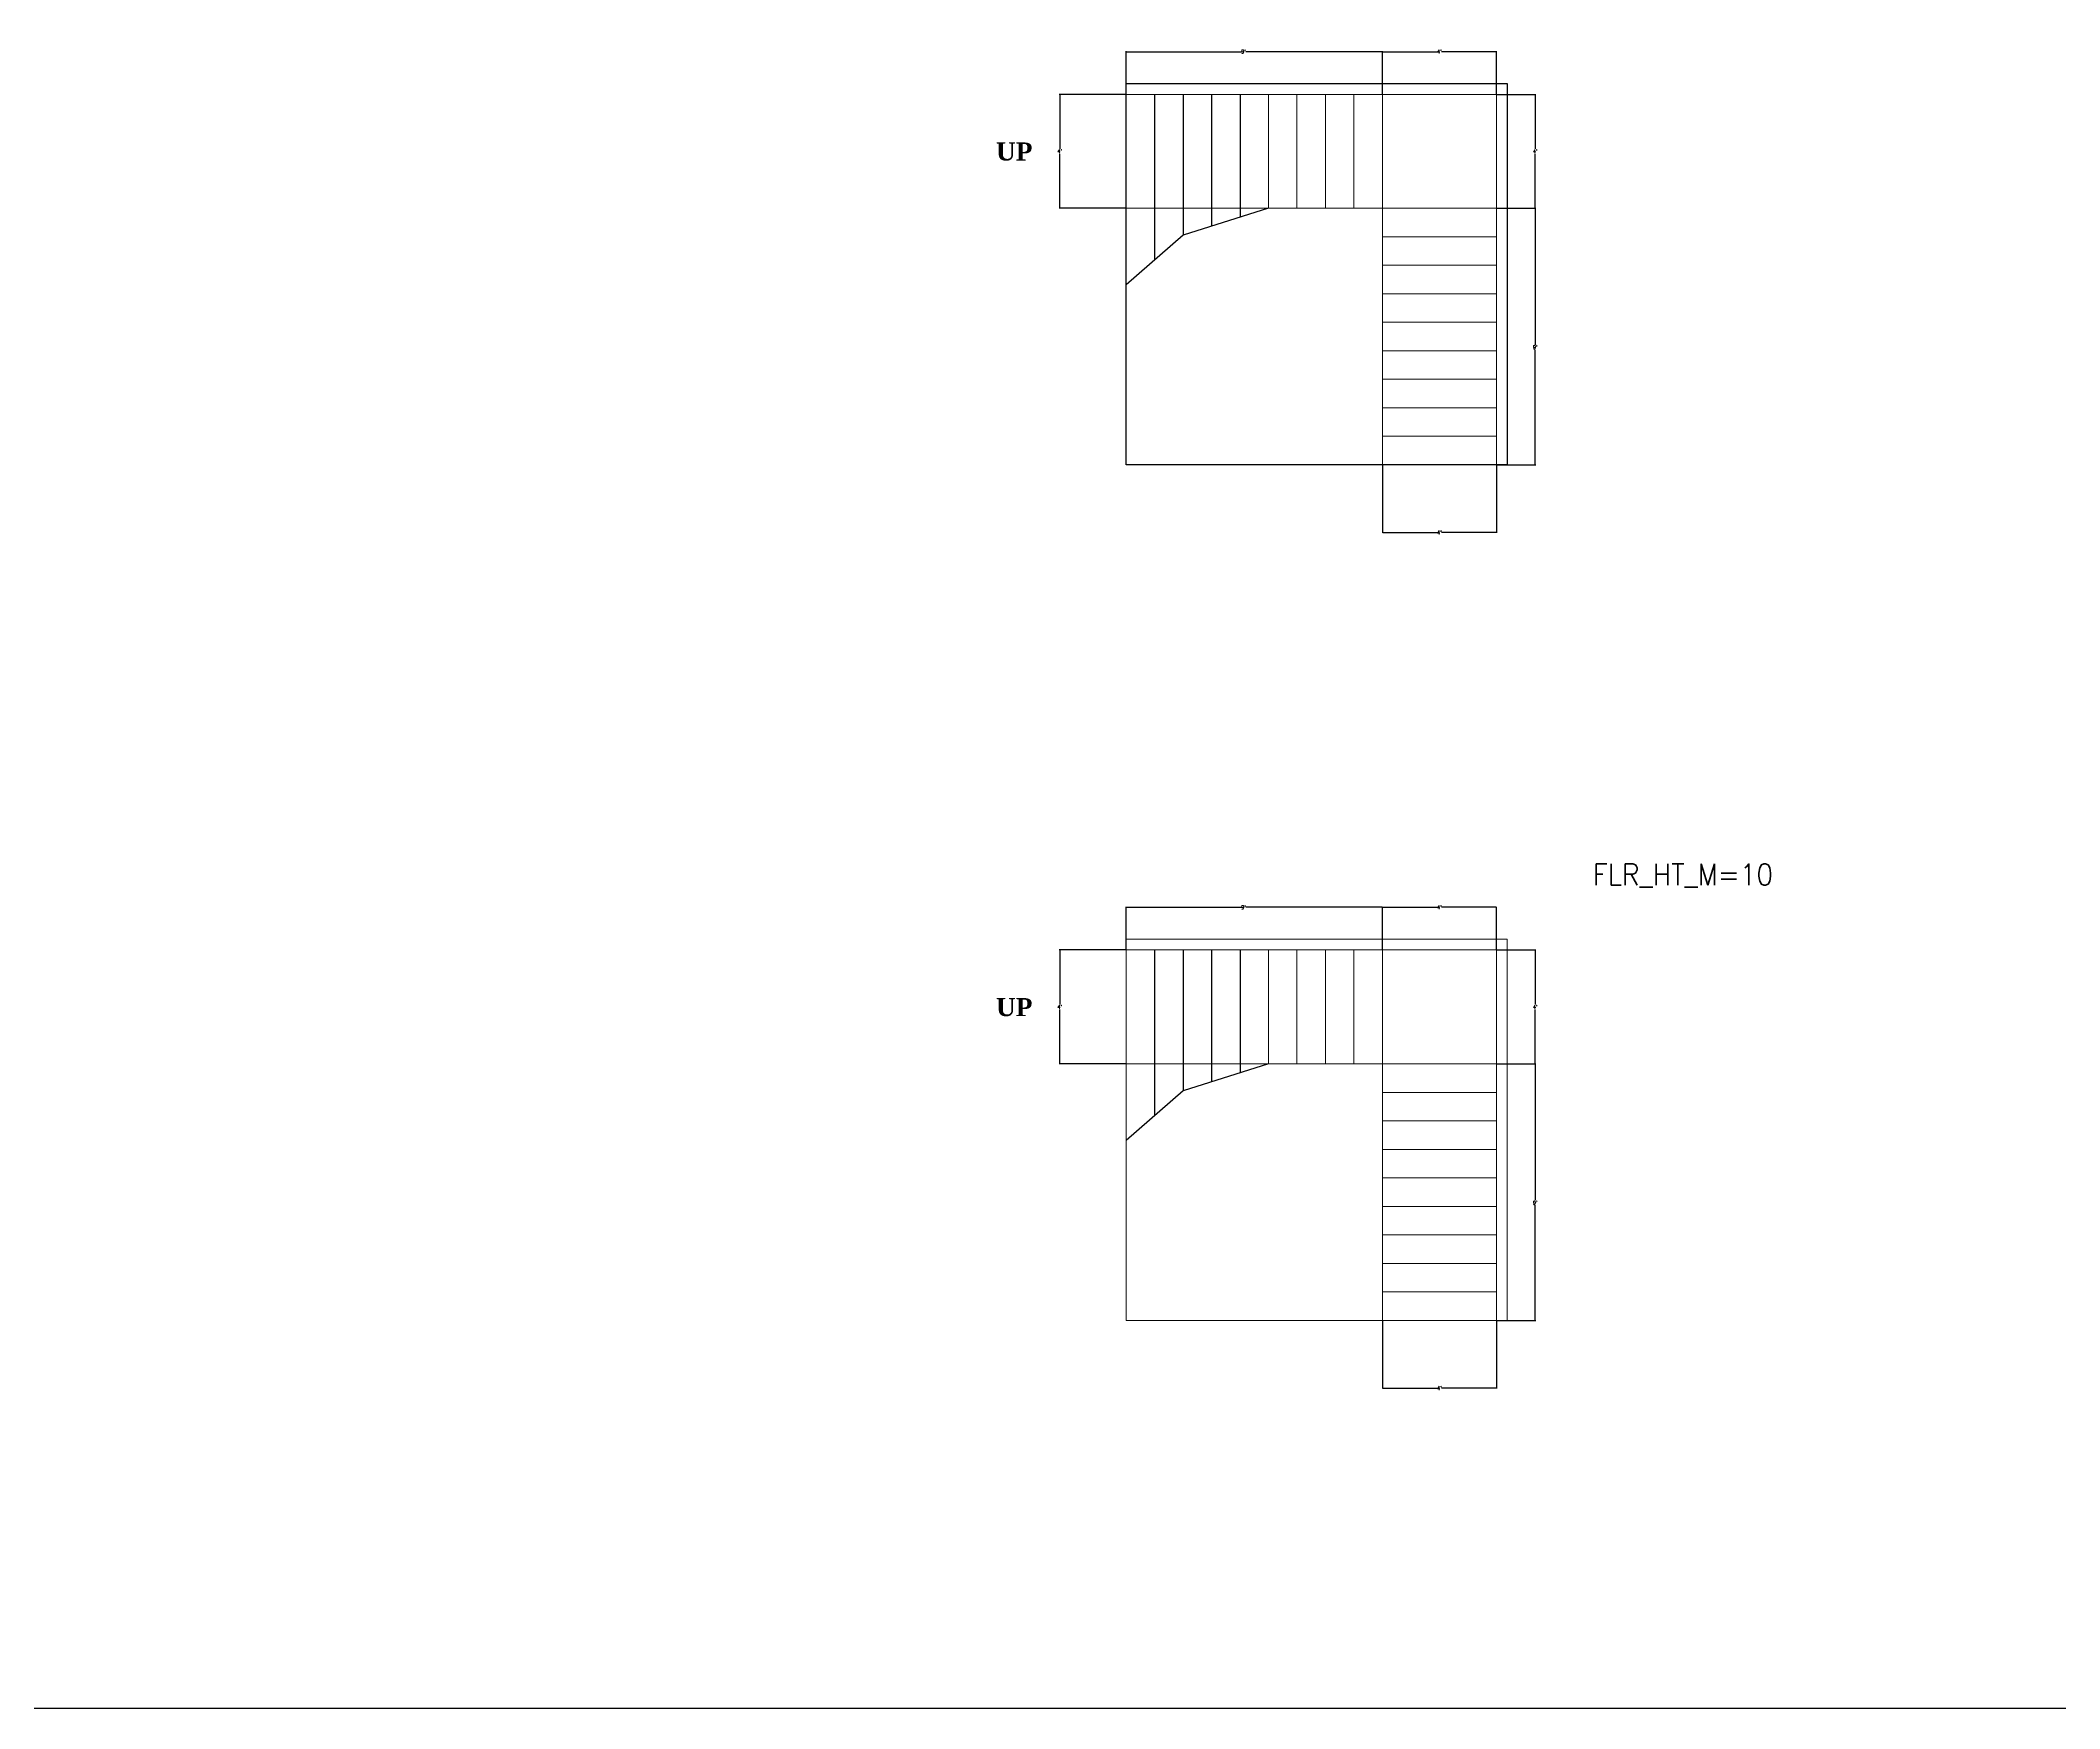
# Model space of a CAD drawing. Header units: feet. Extents: x -2086 to 4549, y -11457 to -6010.
# Drawn here: x 1997 to 2847, y -11457 to -10754 of the extents above; entities that cross this region are included whole.
import ezdxf

# ---------------------------------------------------------------- set-up
doc = ezdxf.new("R2010")
doc.units = ezdxf.units.FT
doc.header["$MEASUREMENT"] = 0
doc.layers.add('BLK_1_FLR_1_STAIR_1', color=7, linetype='Continuous', plot=False)
for name, color, linetype, lineweight in [('BLK_1_FLR_1_STAIR_1_FLIGHT_1', 7, 'Continuous', 0), ('BLK_1_FLR_1_STAIR_1_FLIGHT_2', 7, 'Continuous', 0), ('BLK_1_FLR_1_STAIR_1_LANDING_1', 7, 'Continuous', 0), ('BLK_1_FLR_1_STAIR_2', 7, 'Continuous', 0), ('BLK_1_FLR_1_STAIR_2_FLIGHT_2', 7, 'Continuous', 0), ('BLK_1_FLR_1_STAIR_2_LANDING_1', 7, 'Continuous', 0)]:
    doc.layers.add(name, color=color, linetype=linetype, lineweight=lineweight)
doc.layers.add('BLK_1_FLR_1_STAIR_2_FLIGHT_1', color=7, linetype='Continuous', lineweight=0, true_color=0xffffff)
doc.styles.add('MtXpl_Georgia', font='Georgia Bold.ttf')
doc.styles.get("Standard").update_dxf_attribs({"font": 'standard'})
doc.dimstyles.get("Standard").update_dxf_attribs({"dimtxt": 1.625, "dimasz": 0.18, "dimexe": 0.18, "dimexo": 0.0625, "dimgap": 0.09, "dimtad": 0, "dimtih": 1, "dimtoh": 1, "dimdec": 1, "dimzin": 0, "dimdsep": 46, "dimlunit": 4, "dimtxsty": 'standard', "dimcen": 0.09, "dimadec": 0, "dimazin": 0, "dimtfac": 1, "dimtdec": 1, "dimtofl": 0, "dimtmove": 0, "dimatfit": 3, "dimfxl": 1, "dimtolj": 1, "dimtzin": 0, "dimarcsym": 0})

# ---------------------------------------------------------------- blocks, each defined once
blk = doc.blocks.new('*D592')
at = {"layer": 'BLK_1_FLR_1_STAIR_1_FLIGHT_1', "color": 0, "lineweight": -2, "transparency": 16777216}
for p, q in [((2454.01, -10776.66), (2454.01, -10758.56)), ((2454.19, -10758.74), (2502.58, -10758.74)), ((2561.83, -10758.74), (2504.47, -10758.74)), ((2562.01, -10776.66), (2562.01, -10758.56))]:
    blk.add_line(p, q, dxfattribs=at)
at = {"layer": 'BLK_1_FLR_1_STAIR_1_FLIGHT_1', "color": 0, "transparency": 16777216}
for points in [[(2454.19, -10758.71), (2454.19, -10758.77), (2454.01, -10758.74)], [(2561.83, -10758.71), (2561.83, -10758.77), (2562.01, -10758.74)]]:
    blk.add_solid(points, dxfattribs=at)
at = {"layer": 'Defpoints', "color": 0, "transparency": 16777216}
for p in [(2562.01, -10758.74), (2454.01, -10776.72), (2562.01, -10776.72)]:
    blk.add_point(p, dxfattribs=at)
at = {"layer": 'BLK_1_FLR_1_STAIR_1_FLIGHT_1', "color": 0, "transparency": 16777216, "insert": (2503.52, -10758.74), "char_height": 1.625, "attachment_point": 5}
blk.add_mtext("\\A1;9'", dxfattribs=at)
blk = doc.blocks.new('*D593')
at = {"layer": 'BLK_1_FLR_1_STAIR_1_FLIGHT_1', "color": 0, "lineweight": -2, "transparency": 16777216}
for p, q in [((2453.95, -10776.72), (2425.88, -10776.72)), ((2426.06, -10776.9), (2426.06, -10799.66)), ((2426.06, -10824.54), (2426.06, -10801.77)), ((2453.95, -10824.72), (2425.88, -10824.72))]:
    blk.add_line(p, q, dxfattribs=at)
at = {"layer": 'BLK_1_FLR_1_STAIR_1_FLIGHT_1', "color": 0, "transparency": 16777216}
for points in [[(2426.03, -10776.9), (2426.09, -10776.9), (2426.06, -10776.72)], [(2426.03, -10824.54), (2426.09, -10824.54), (2426.06, -10824.72)]]:
    blk.add_solid(points, dxfattribs=at)
at = {"layer": 'Defpoints', "color": 0, "transparency": 16777216}
for p in [(2454.01, -10776.72), (2426.06, -10824.72), (2454.01, -10824.72)]:
    blk.add_point(p, dxfattribs=at)
at = {"layer": 'BLK_1_FLR_1_STAIR_1_FLIGHT_1', "color": 0, "transparency": 16777216, "insert": (2426.06, -10800.72), "char_height": 1.625, "attachment_point": 5}
blk.add_mtext("\\A1;4'", dxfattribs=at)
blk = doc.blocks.new('*D594')
at = {"layer": 'BLK_1_FLR_1_STAIR_1_FLIGHT_2', "color": 0, "lineweight": -2, "transparency": 16777216}
for p, q in [((2610.07, -10824.72), (2626.56, -10824.72)), ((2626.38, -10824.9), (2626.38, -10882.15)), ((2626.38, -10932.54), (2626.38, -10884.26)), ((2610.07, -10932.72), (2626.56, -10932.72))]:
    blk.add_line(p, q, dxfattribs=at)
at = {"layer": 'BLK_1_FLR_1_STAIR_1_FLIGHT_2', "color": 0, "transparency": 16777216}
for points in [[(2626.35, -10824.9), (2626.41, -10824.9), (2626.38, -10824.72)], [(2626.35, -10932.54), (2626.41, -10932.54), (2626.38, -10932.72)]]:
    blk.add_solid(points, dxfattribs=at)
at = {"layer": 'Defpoints', "color": 0, "transparency": 16777216}
for p in [(2610.01, -10824.72), (2626.38, -10824.72), (2610.01, -10932.72)]:
    blk.add_point(p, dxfattribs=at)
at = {"layer": 'BLK_1_FLR_1_STAIR_1_FLIGHT_2', "color": 0, "transparency": 16777216, "insert": (2626.38, -10883.21), "char_height": 1.625, "attachment_point": 5}
blk.add_mtext("\\A1;9'", dxfattribs=at)
blk = doc.blocks.new('*D595')
at = {"layer": 'BLK_1_FLR_1_STAIR_1_FLIGHT_2', "color": 0, "lineweight": -2, "transparency": 16777216}
for p, q in [((2562.01, -10932.78), (2562.01, -10961.44)), ((2610.01, -10932.78), (2610.01, -10961.44)), ((2562.19, -10961.26), (2585.07, -10961.26)), ((2609.83, -10961.26), (2586.95, -10961.26))]:
    blk.add_line(p, q, dxfattribs=at)
at = {"layer": 'BLK_1_FLR_1_STAIR_1_FLIGHT_2', "color": 0, "transparency": 16777216}
for points in [[(2562.19, -10961.23), (2562.19, -10961.29), (2562.01, -10961.26)], [(2609.83, -10961.23), (2609.83, -10961.29), (2610.01, -10961.26)]]:
    blk.add_solid(points, dxfattribs=at)
at = {"layer": 'Defpoints', "color": 0, "transparency": 16777216}
for p in [(2562.01, -10932.72), (2610.01, -10932.72), (2562.01, -10961.26)]:
    blk.add_point(p, dxfattribs=at)
at = {"layer": 'BLK_1_FLR_1_STAIR_1_FLIGHT_2', "color": 0, "transparency": 16777216, "insert": (2586.01, -10961.26), "char_height": 1.625, "attachment_point": 5}
blk.add_mtext("\\A1;4'", dxfattribs=at)
blk = doc.blocks.new('*D596')
at = {"layer": 'BLK_1_FLR_1_STAIR_1_LANDING_1', "color": 0, "lineweight": -2, "transparency": 16777216}
for p, q in [((2610.07, -10776.72), (2626.56, -10776.72)), ((2626.38, -10776.9), (2626.38, -10799.66)), ((2626.38, -10824.54), (2626.38, -10801.77)), ((2610.07, -10824.72), (2626.56, -10824.72))]:
    blk.add_line(p, q, dxfattribs=at)
at = {"layer": 'BLK_1_FLR_1_STAIR_1_LANDING_1', "color": 0, "transparency": 16777216}
for points in [[(2626.35, -10776.9), (2626.41, -10776.9), (2626.38, -10776.72)], [(2626.35, -10824.54), (2626.41, -10824.54), (2626.38, -10824.72)]]:
    blk.add_solid(points, dxfattribs=at)
at = {"layer": 'Defpoints', "color": 0, "transparency": 16777216}
for p in [(2610.01, -10776.72), (2626.38, -10776.72), (2610.01, -10824.72)]:
    blk.add_point(p, dxfattribs=at)
at = {"layer": 'BLK_1_FLR_1_STAIR_1_LANDING_1', "color": 0, "transparency": 16777216, "insert": (2626.38, -10800.72), "char_height": 1.625, "attachment_point": 5}
blk.add_mtext("\\A1;4'", dxfattribs=at)
blk = doc.blocks.new('*D597')
at = {"layer": 'BLK_1_FLR_1_STAIR_1_LANDING_1', "color": 0, "lineweight": -2, "transparency": 16777216}
for p, q in [((2562.01, -10776.66), (2562.01, -10758.56)), ((2562.19, -10758.74), (2585.07, -10758.74)), ((2609.83, -10758.74), (2586.95, -10758.74)), ((2610.01, -10776.66), (2610.01, -10758.56))]:
    blk.add_line(p, q, dxfattribs=at)
at = {"layer": 'BLK_1_FLR_1_STAIR_1_LANDING_1', "color": 0, "transparency": 16777216}
for points in [[(2562.19, -10758.71), (2562.19, -10758.77), (2562.01, -10758.74)], [(2609.83, -10758.71), (2609.83, -10758.77), (2610.01, -10758.74)]]:
    blk.add_solid(points, dxfattribs=at)
at = {"layer": 'Defpoints', "color": 0, "transparency": 16777216}
for p in [(2610.01, -10758.74), (2562.01, -10776.72), (2610.01, -10776.72)]:
    blk.add_point(p, dxfattribs=at)
at = {"layer": 'BLK_1_FLR_1_STAIR_1_LANDING_1', "color": 0, "transparency": 16777216, "insert": (2586.01, -10758.74), "char_height": 1.625, "attachment_point": 5}
blk.add_mtext("\\A1;4'", dxfattribs=at)
blk = doc.blocks.new('*D562')
at = {"layer": 'BLK_1_FLR_1_STAIR_2_FLIGHT_1', "color": 0, "lineweight": -2, "transparency": 16777216}
for p, q in [((2454.01, -11137.03), (2454.01, -11118.94)), ((2454.19, -11119.12), (2502.58, -11119.12)), ((2561.83, -11119.12), (2504.47, -11119.12)), ((2562.01, -11137.03), (2562.01, -11118.94))]:
    blk.add_line(p, q, dxfattribs=at)
at = {"layer": 'BLK_1_FLR_1_STAIR_2_FLIGHT_1', "color": 0, "transparency": 16777216}
for points in [[(2454.19, -11119.09), (2454.19, -11119.15), (2454.01, -11119.12)], [(2561.83, -11119.09), (2561.83, -11119.15), (2562.01, -11119.12)]]:
    blk.add_solid(points, dxfattribs=at)
at = {"layer": 'Defpoints', "color": 0, "transparency": 16777216}
for p in [(2562.01, -11119.12), (2454.01, -11137.1), (2562.01, -11137.1)]:
    blk.add_point(p, dxfattribs=at)
at = {"layer": 'BLK_1_FLR_1_STAIR_2_FLIGHT_1', "color": 0, "transparency": 16777216, "insert": (2503.52, -11119.12), "char_height": 1.625, "attachment_point": 5}
blk.add_mtext("\\A1;9'", dxfattribs=at)
blk = doc.blocks.new('*D563')
at = {"layer": 'BLK_1_FLR_1_STAIR_2_FLIGHT_1', "color": 0, "lineweight": -2, "transparency": 16777216}
for p, q in [((2453.95, -11137.1), (2425.88, -11137.1)), ((2426.06, -11137.28), (2426.06, -11160.04)), ((2426.06, -11184.92), (2426.06, -11162.15)), ((2453.95, -11185.1), (2425.88, -11185.1))]:
    blk.add_line(p, q, dxfattribs=at)
at = {"layer": 'BLK_1_FLR_1_STAIR_2_FLIGHT_1', "color": 0, "transparency": 16777216}
for points in [[(2426.03, -11137.28), (2426.09, -11137.28), (2426.06, -11137.1)], [(2426.03, -11184.92), (2426.09, -11184.92), (2426.06, -11185.1)]]:
    blk.add_solid(points, dxfattribs=at)
at = {"layer": 'Defpoints', "color": 0, "transparency": 16777216}
for p in [(2454.01, -11137.1), (2426.06, -11185.1), (2454.01, -11185.1)]:
    blk.add_point(p, dxfattribs=at)
at = {"layer": 'BLK_1_FLR_1_STAIR_2_FLIGHT_1', "color": 0, "transparency": 16777216, "insert": (2426.06, -11161.1), "char_height": 1.625, "attachment_point": 5}
blk.add_mtext("\\A1;4'", dxfattribs=at)
blk = doc.blocks.new('*D564')
at = {"layer": 'BLK_1_FLR_1_STAIR_2_FLIGHT_2', "color": 0, "lineweight": -2, "transparency": 16777216}
for p, q in [((2610.07, -11185.1), (2626.56, -11185.1)), ((2626.38, -11185.28), (2626.38, -11242.53)), ((2626.38, -11292.92), (2626.38, -11244.64)), ((2610.07, -11293.1), (2626.56, -11293.1))]:
    blk.add_line(p, q, dxfattribs=at)
at = {"layer": 'BLK_1_FLR_1_STAIR_2_FLIGHT_2', "color": 0, "transparency": 16777216}
for points in [[(2626.35, -11185.28), (2626.41, -11185.28), (2626.38, -11185.1)], [(2626.35, -11292.92), (2626.41, -11292.92), (2626.38, -11293.1)]]:
    blk.add_solid(points, dxfattribs=at)
at = {"layer": 'Defpoints', "color": 0, "transparency": 16777216}
for p in [(2610.01, -11185.1), (2626.38, -11185.1), (2610.01, -11293.1)]:
    blk.add_point(p, dxfattribs=at)
at = {"layer": 'BLK_1_FLR_1_STAIR_2_FLIGHT_2', "color": 0, "transparency": 16777216, "insert": (2626.38, -11243.58), "char_height": 1.625, "attachment_point": 5}
blk.add_mtext("\\A1;9'", dxfattribs=at)
blk = doc.blocks.new('*D565')
at = {"layer": 'BLK_1_FLR_1_STAIR_2_FLIGHT_2', "color": 0, "lineweight": -2, "transparency": 16777216}
for p, q in [((2562.01, -11293.16), (2562.01, -11321.81)), ((2610.01, -11293.16), (2610.01, -11321.81)), ((2562.19, -11321.63), (2585.07, -11321.63)), ((2609.83, -11321.63), (2586.95, -11321.63))]:
    blk.add_line(p, q, dxfattribs=at)
at = {"layer": 'BLK_1_FLR_1_STAIR_2_FLIGHT_2', "color": 0, "transparency": 16777216}
for points in [[(2562.19, -11321.6), (2562.19, -11321.66), (2562.01, -11321.63)], [(2609.83, -11321.6), (2609.83, -11321.66), (2610.01, -11321.63)]]:
    blk.add_solid(points, dxfattribs=at)
at = {"layer": 'Defpoints', "color": 0, "transparency": 16777216}
for p in [(2562.01, -11293.1), (2610.01, -11293.1), (2562.01, -11321.63)]:
    blk.add_point(p, dxfattribs=at)
at = {"layer": 'BLK_1_FLR_1_STAIR_2_FLIGHT_2', "color": 0, "transparency": 16777216, "insert": (2586.01, -11321.63), "char_height": 1.625, "attachment_point": 5}
blk.add_mtext("\\A1;4'", dxfattribs=at)
blk = doc.blocks.new('*D566')
at = {"layer": 'BLK_1_FLR_1_STAIR_2_LANDING_1', "color": 0, "lineweight": -2, "transparency": 16777216}
for p, q in [((2610.07, -11137.1), (2626.56, -11137.1)), ((2626.38, -11137.28), (2626.38, -11160.04)), ((2626.38, -11184.92), (2626.38, -11162.15)), ((2610.07, -11185.1), (2626.56, -11185.1))]:
    blk.add_line(p, q, dxfattribs=at)
at = {"layer": 'BLK_1_FLR_1_STAIR_2_LANDING_1', "color": 0, "transparency": 16777216}
for points in [[(2626.35, -11137.28), (2626.41, -11137.28), (2626.38, -11137.1)], [(2626.35, -11184.92), (2626.41, -11184.92), (2626.38, -11185.1)]]:
    blk.add_solid(points, dxfattribs=at)
at = {"layer": 'Defpoints', "color": 0, "transparency": 16777216}
for p in [(2610.01, -11137.1), (2626.38, -11137.1), (2610.01, -11185.1)]:
    blk.add_point(p, dxfattribs=at)
at = {"layer": 'BLK_1_FLR_1_STAIR_2_LANDING_1', "color": 0, "transparency": 16777216, "insert": (2626.38, -11161.1), "char_height": 1.625, "attachment_point": 5}
blk.add_mtext("\\A1;4'", dxfattribs=at)
blk = doc.blocks.new('*D567')
at = {"layer": 'BLK_1_FLR_1_STAIR_2_LANDING_1', "color": 0, "lineweight": -2, "transparency": 16777216}
for p, q in [((2562.01, -11137.03), (2562.01, -11118.94)), ((2562.19, -11119.12), (2585.07, -11119.12)), ((2609.83, -11119.12), (2586.95, -11119.12)), ((2610.01, -11137.03), (2610.01, -11118.94))]:
    blk.add_line(p, q, dxfattribs=at)
at = {"layer": 'BLK_1_FLR_1_STAIR_2_LANDING_1', "color": 0, "transparency": 16777216}
for points in [[(2562.19, -11119.09), (2562.19, -11119.15), (2562.01, -11119.12)], [(2609.83, -11119.09), (2609.83, -11119.15), (2610.01, -11119.12)]]:
    blk.add_solid(points, dxfattribs=at)
at = {"layer": 'Defpoints', "color": 0, "transparency": 16777216}
for p in [(2610.01, -11119.12), (2562.01, -11137.1), (2610.01, -11137.1)]:
    blk.add_point(p, dxfattribs=at)
at = {"layer": 'BLK_1_FLR_1_STAIR_2_LANDING_1', "color": 0, "transparency": 16777216, "insert": (2586.01, -11119.12), "char_height": 1.625, "attachment_point": 5}
blk.add_mtext("\\A1;4'", dxfattribs=at)

msp = doc.modelspace()

# ---------------------------------------------------------------- linework, layer by layer
at = {"color": 7}
for p, q in [((2466.01, -10776.72), (2466.01, -10846.51)), ((2478.01, -10776.72), (2478.01, -10836.03)), ((2490.01, -10776.72), (2490.01, -10832.26)), ((2502.01, -10776.72), (2502.01, -10828.49)), ((2466.01, -11137.1), (2466.01, -11206.89)), ((2478.01, -11137.1), (2478.01, -11196.4)), ((2490.01, -11137.1), (2490.01, -11192.63)), ((2502.01, -11137.1), (2502.01, -11188.87))]:
    msp.add_line(p, q, dxfattribs=at)
msp.add_lwpolyline([(-1223.89, -10565.82), (4548.57, -10565.82), (4548.57, -11456.63), (-1223.89, -11456.63), (-1223.89, -10565.82)], close=True)
for points in [[(2514.01, -10824.72), (2478.01, -10836.03), (2454.01, -10856.99)], [(2514.01, -11185.1), (2478.01, -11196.4), (2454.01, -11217.37)]]:
    msp.add_lwpolyline(points, dxfattribs=at)
at = {"layer": 'BLK_1_FLR_1_STAIR_1'}
msp.add_lwpolyline([(2454.01, -10772.19), (2614.54, -10772.19), (2614.54, -10932.72), (2454.01, -10932.72), (2454.01, -10776.72)], close=True, dxfattribs=at)
at = {"layer": 'BLK_1_FLR_1_STAIR_1_FLIGHT_1', "color": 3}
for p, q in [((2454.01, -10824.72), (2454.01, -10776.72)), ((2466.01, -10824.72), (2466.01, -10776.72)), ((2478.01, -10824.72), (2478.01, -10776.72)), ((2490.01, -10824.72), (2490.01, -10776.72)), ((2502.01, -10824.72), (2502.01, -10776.72)), ((2514.01, -10824.72), (2514.01, -10776.72)), ((2526.01, -10824.72), (2526.01, -10776.72)), ((2538.01, -10824.72), (2538.01, -10776.72)), ((2550.01, -10824.72), (2550.01, -10776.72)), ((2562.01, -10824.72), (2562.01, -10776.72))]:
    msp.add_line(p, q, dxfattribs=at)
at = {"layer": 'BLK_1_FLR_1_STAIR_1_FLIGHT_1'}
msp.add_lwpolyline([(2454.01, -10776.72), (2454.01, -10824.72), (2562.01, -10824.72), (2562.01, -10776.72), (2454.01, -10776.72)], close=True, dxfattribs=at)
at = {"layer": 'BLK_1_FLR_1_STAIR_1_FLIGHT_2', "color": 3}
for p, q in [((2562.01, -10824.72), (2610.01, -10824.72)), ((2562.01, -10836.72), (2610.01, -10836.72)), ((2562.01, -10848.72), (2610.01, -10848.72)), ((2562.01, -10860.72), (2610.01, -10860.72)), ((2562.01, -10872.72), (2610.01, -10872.72)), ((2562.01, -10884.72), (2610.01, -10884.72)), ((2610.01, -10896.72), (2562.01, -10896.72)), ((2610.01, -10908.72), (2562.01, -10908.72)), ((2610.01, -10920.72), (2562.01, -10920.72)), ((2610.01, -10932.72), (2562.01, -10932.72))]:
    msp.add_line(p, q, dxfattribs=at)
at = {"layer": 'BLK_1_FLR_1_STAIR_1_FLIGHT_2'}
msp.add_lwpolyline([(2562.01, -10932.72), (2562.01, -10824.72), (2610.01, -10824.72), (2610.01, -10932.72), (2562.01, -10932.72)], close=True, dxfattribs=at)
at = {"layer": 'BLK_1_FLR_1_STAIR_1_LANDING_1'}
msp.add_lwpolyline([(2562.01, -10776.72), (2610.01, -10776.72), (2610.01, -10824.72), (2562.01, -10824.72), (2562.01, -10776.72)], close=True, dxfattribs=at)
at = {"layer": 'BLK_1_FLR_1_STAIR_2'}
msp.add_lwpolyline([(2454.01, -11132.57), (2614.54, -11132.57), (2614.54, -11293.1), (2454.01, -11293.1), (2454.01, -11137.1)], close=True, dxfattribs=at)
at = {"layer": 'BLK_1_FLR_1_STAIR_2_FLIGHT_1', "color": 3}
for p, q in [((2454.01, -11185.1), (2454.01, -11137.1)), ((2466.01, -11185.1), (2466.01, -11137.1)), ((2478.01, -11185.1), (2478.01, -11137.1)), ((2490.01, -11185.1), (2490.01, -11137.1)), ((2502.01, -11185.1), (2502.01, -11137.1)), ((2514.01, -11185.1), (2514.01, -11137.1)), ((2526.01, -11185.1), (2526.01, -11137.1)), ((2538.01, -11185.1), (2538.01, -11137.1)), ((2550.01, -11185.1), (2550.01, -11137.1)), ((2562.01, -11185.1), (2562.01, -11137.1))]:
    msp.add_line(p, q, dxfattribs=at)
at = {"layer": 'BLK_1_FLR_1_STAIR_2_FLIGHT_1'}
msp.add_lwpolyline([(2454.01, -11137.1), (2454.01, -11185.1), (2562.01, -11185.1), (2562.01, -11137.1), (2454.01, -11137.1)], close=True, dxfattribs=at)
at = {"layer": 'BLK_1_FLR_1_STAIR_2_FLIGHT_2', "color": 3}
for p, q in [((2562.01, -11185.1), (2610.01, -11185.1)), ((2562.01, -11197.1), (2610.01, -11197.1)), ((2562.01, -11209.1), (2610.01, -11209.1)), ((2562.01, -11221.1), (2610.01, -11221.1)), ((2562.01, -11233.1), (2610.01, -11233.1)), ((2562.01, -11245.1), (2610.01, -11245.1)), ((2610.01, -11257.1), (2562.01, -11257.1)), ((2610.01, -11269.1), (2562.01, -11269.1)), ((2610.01, -11281.1), (2562.01, -11281.1)), ((2610.01, -11293.1), (2562.01, -11293.1))]:
    msp.add_line(p, q, dxfattribs=at)
at = {"layer": 'BLK_1_FLR_1_STAIR_2_FLIGHT_2'}
msp.add_lwpolyline([(2562.01, -11293.1), (2562.01, -11185.1), (2610.01, -11185.1), (2610.01, -11293.1), (2562.01, -11293.1)], close=True, dxfattribs=at)
at = {"layer": 'BLK_1_FLR_1_STAIR_2_LANDING_1'}
msp.add_lwpolyline([(2562.01, -11137.1), (2610.01, -11137.1), (2610.01, -11185.1), (2562.01, -11185.1), (2562.01, -11137.1)], close=True, dxfattribs=at)

# ---------------------------------------------------------------- texts
at = {"style": 'MtXpl_Georgia'}
for p in [(2399.23, -10804.59), (2399.23, -11164.97)]:
    msp.add_text('UP', height=7.618, dxfattribs=at).set_placement(p)
at = {"layer": 'BLK_1_FLR_1_STAIR_2', "insert": (2650.61, -11100.82), "char_height": 9.0057, "width": 96.0609, "attachment_point": 1}
msp.add_mtext('FLR_HT_M=10', dxfattribs=at)

# ---------------------------------------------------------------- dimensions: what is measured, and where the dimension line sits
at = {"layer": 'BLK_1_FLR_1_STAIR_1_FLIGHT_1', "color": 1}
dim = msp.add_linear_dim(base=(2562.01, -10758.74), p1=(2454.01, -10776.72), p2=(2562.01, -10776.72), dimstyle='Standard', dxfattribs=at)
dim.commit()
dim.dimension.update_dxf_attribs({"geometry": '*D592', "text_midpoint": (2503.52, -10758.74), "dimtype": 160})
at = {"layer": 'BLK_1_FLR_1_STAIR_1_FLIGHT_1', "color": 2}
dim = msp.add_linear_dim(base=(2426.06, -10824.72), p1=(2454.01, -10776.72), p2=(2454.01, -10824.72), angle=90, dimstyle='Standard', dxfattribs=at)
dim.commit()
dim.dimension.update_dxf_attribs({"geometry": '*D593', "text_midpoint": (2426.06, -10800.72)})
at = {"layer": 'BLK_1_FLR_1_STAIR_1_FLIGHT_2', "color": 1}
dim = msp.add_linear_dim(base=(2626.38, -10824.72), p1=(2610.01, -10932.72), p2=(2610.01, -10824.72), angle=90, dimstyle='Standard', dxfattribs=at)
dim.commit()
dim.dimension.update_dxf_attribs({"geometry": '*D594', "text_midpoint": (2626.38, -10883.21), "dimtype": 160})
at = {"layer": 'BLK_1_FLR_1_STAIR_1_FLIGHT_2', "color": 2}
dim = msp.add_linear_dim(base=(2562.01, -10961.26), p1=(2610.01, -10932.72), p2=(2562.01, -10932.72), angle=180, dimstyle='Standard', dxfattribs=at)
dim.commit()
dim.dimension.update_dxf_attribs({"geometry": '*D595', "text_midpoint": (2586.01, -10961.26)})
at = {"layer": 'BLK_1_FLR_1_STAIR_1_LANDING_1', "color": 1}
dim = msp.add_linear_dim(base=(2610.01, -10758.74), p1=(2562.01, -10776.72), p2=(2610.01, -10776.72), dimstyle='Standard', dxfattribs=at)
dim.commit()
dim.dimension.update_dxf_attribs({"geometry": '*D597', "text_midpoint": (2586.01, -10758.74), "dimtype": 160})
at = {"layer": 'BLK_1_FLR_1_STAIR_1_LANDING_1', "color": 2}
dim = msp.add_linear_dim(base=(2626.38, -10776.72), p1=(2610.01, -10824.72), p2=(2610.01, -10776.72), angle=90, dimstyle='Standard', dxfattribs=at)
dim.commit()
dim.dimension.update_dxf_attribs({"geometry": '*D596', "text_midpoint": (2626.38, -10800.72)})
at = {"layer": 'BLK_1_FLR_1_STAIR_2_FLIGHT_1', "color": 1}
dim = msp.add_linear_dim(base=(2562.01, -11119.12), p1=(2454.01, -11137.1), p2=(2562.01, -11137.1), dimstyle='Standard', dxfattribs=at)
dim.commit()
dim.dimension.update_dxf_attribs({"geometry": '*D562', "text_midpoint": (2503.52, -11119.12), "dimtype": 160})
at = {"layer": 'BLK_1_FLR_1_STAIR_2_FLIGHT_1', "color": 2}
dim = msp.add_linear_dim(base=(2426.06, -11185.1), p1=(2454.01, -11137.1), p2=(2454.01, -11185.1), angle=90, dimstyle='Standard', dxfattribs=at)
dim.commit()
dim.dimension.update_dxf_attribs({"geometry": '*D563', "text_midpoint": (2426.06, -11161.1)})
at = {"layer": 'BLK_1_FLR_1_STAIR_2_FLIGHT_2', "color": 1}
dim = msp.add_linear_dim(base=(2626.38, -11185.1), p1=(2610.01, -11293.1), p2=(2610.01, -11185.1), angle=90, dimstyle='Standard', dxfattribs=at)
dim.commit()
dim.dimension.update_dxf_attribs({"geometry": '*D564', "text_midpoint": (2626.38, -11243.58), "dimtype": 160})
at = {"layer": 'BLK_1_FLR_1_STAIR_2_FLIGHT_2', "color": 2}
dim = msp.add_linear_dim(base=(2562.01, -11321.63), p1=(2610.01, -11293.1), p2=(2562.01, -11293.1), angle=180, dimstyle='Standard', dxfattribs=at)
dim.commit()
dim.dimension.update_dxf_attribs({"geometry": '*D565', "text_midpoint": (2586.01, -11321.63)})
at = {"layer": 'BLK_1_FLR_1_STAIR_2_LANDING_1', "color": 1}
dim = msp.add_linear_dim(base=(2610.01, -11119.12), p1=(2562.01, -11137.1), p2=(2610.01, -11137.1), dimstyle='Standard', dxfattribs=at)
dim.commit()
dim.dimension.update_dxf_attribs({"geometry": '*D567', "text_midpoint": (2586.01, -11119.12), "dimtype": 160})
at = {"layer": 'BLK_1_FLR_1_STAIR_2_LANDING_1', "color": 2}
dim = msp.add_linear_dim(base=(2626.38, -11137.1), p1=(2610.01, -11185.1), p2=(2610.01, -11137.1), angle=90, dimstyle='Standard', dxfattribs=at)
dim.commit()
dim.dimension.update_dxf_attribs({"geometry": '*D566', "text_midpoint": (2626.38, -11161.1)})

doc.saveas('drawing.dxf')
